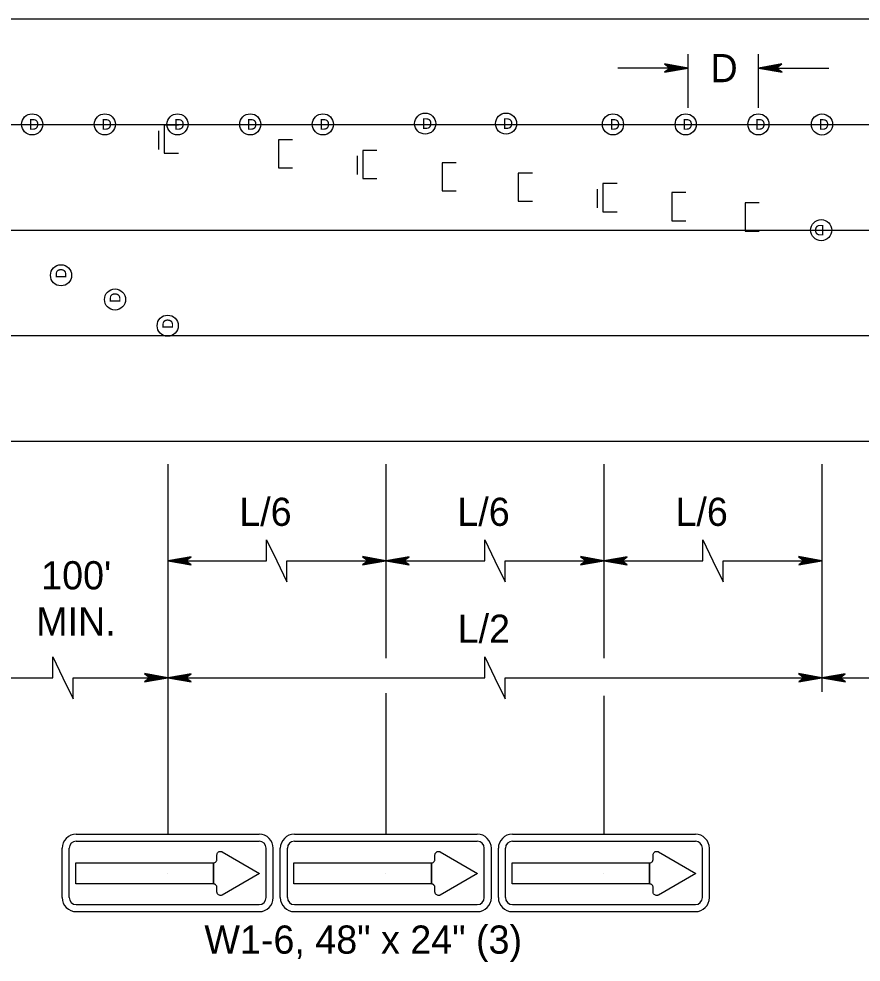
# Model space of a CAD drawing. Extents: x 499945 to 500993, y 499985 to 500645.
# Drawn here: x 500486 to 500605.7, y 500314.6 to 500448.6 of the extents above; entities that cross this region are included whole.
import ezdxf

# ---------------------------------------------------------------- set-up
doc = ezdxf.new("R2010")
doc.units = 0
for name, color, linetype in [('1', 7, 'Continuous'), ('24', 7, 'Continuous'), ('56', 7, 'Continuous'), ('60', 7, 'Continuous')]:
    doc.layers.add(name, color=color, linetype=linetype)

msp = doc.modelspace()

# ---------------------------------------------------------------- linework, layer by layer
at = {"layer": '1'}
for p, q in [((500066.59, 500448.55), (500915.54, 500448.55)), ((500581.06, 500435.91), (500581.06, 500443.56)), ((500591.06, 500435.91), (500591.06, 500443.56)), ((500581.06, 500441.56), (500571.07, 500441.56)), ((500591.06, 500441.56), (500601.05, 500441.56)), ((500066.59, 500433.56), (500915.54, 500433.56)), ((500066.59, 500418.57), (500915.54, 500418.57)), ((500066.59, 500403.58), (500915.54, 500403.58)), ((500066.59, 500388.6), (500915.54, 500388.6)), ((500507.16, 500385.34), (500507.16, 500332.78)), ((500538.14, 500385.34), (500538.14, 500357.78)), ((500569.11, 500385.34), (500569.11, 500357.78)), ((500600.09, 500385.34), (500600.09, 500352.99)), ((500521.21, 500371.6), (500521.21, 500374.6)), ((500521.21, 500374.6), (500522.65, 500371.6)), ((500552.18, 500371.6), (500552.18, 500374.6)), ((500552.18, 500374.6), (500553.63, 500371.6)), ((500583.16, 500371.6), (500583.16, 500374.6)), ((500583.16, 500374.6), (500584.6, 500371.6)), ((500507.16, 500371.6), (500521.21, 500371.6)), ((500522.65, 500371.6), (500524.09, 500368.6)), ((500524.09, 500368.6), (500524.09, 500371.6)), ((500524.09, 500371.6), (500538.14, 500371.6)), ((500538.14, 500371.6), (500552.18, 500371.6)), ((500553.63, 500371.6), (500555.07, 500368.6)), ((500555.07, 500371.6), (500569.11, 500371.6)), ((500555.07, 500368.6), (500555.07, 500371.6)), ((500569.11, 500371.6), (500583.16, 500371.6)), ((500584.6, 500371.6), (500586.04, 500368.6)), ((500586.04, 500371.6), (500600.09, 500371.6)), ((500586.04, 500368.6), (500586.04, 500371.6)), ((500490.83, 500354.99), (500490.83, 500357.99)), ((500490.83, 500357.99), (500492.27, 500354.99)), ((500552.18, 500354.99), (500552.18, 500357.99)), ((500552.18, 500357.99), (500553.63, 500354.99)), ((500477.38, 500354.99), (500490.83, 500354.99)), ((500492.27, 500354.99), (500493.71, 500351.99)), ((500493.71, 500351.99), (500493.71, 500354.99)), ((500493.71, 500354.99), (500507.16, 500354.99)), ((500507.16, 500354.99), (500552.18, 500354.99)), ((500553.63, 500354.99), (500555.07, 500351.99)), ((500555.07, 500354.99), (500600.09, 500354.99)), ((500555.07, 500351.99), (500555.07, 500354.99)), ((500600.09, 500354.99), (500646.16, 500354.99)), ((500538.14, 500352.81), (500538.14, 500332.78)), ((500569.11, 500352.43), (500569.11, 500332.78))]:
    msp.add_line(p, q, dxfattribs=at)
at = {"layer": '24'}
for points in [[(500581.06, 500441.56), (500577.71, 500442.16), (500578.51, 500441.56), (500577.73, 500440.98), (500581.06, 500441.56), (500580.84, 500441.56), (500577.81, 500442.11), (500578.58, 500441.56), (500577.87, 500441.03), (500580.72, 500441.55), (500580.61, 500441.56), (500578.01, 500442.03), (500578.59, 500441.56), (500577.99, 500441.1), (500580.56, 500441.56), (500580.45, 500441.55), (500578.17, 500441.96), (500578.62, 500441.56), (500578.17, 500441.16), (500580.12, 500441.55), (500579.93, 500441.55), (500578.34, 500441.87), (500578.65, 500441.57), (500578.32, 500441.24), (500579.9, 500441.56), (500579.72, 500441.57), (500578.53, 500441.78), (500578.76, 500441.55), (500578.51, 500441.32), (500579.56, 500441.56), (500579.39, 500441.58), (500578.67, 500441.72), (500578.79, 500441.56), (500578.59, 500441.38), (500579.3, 500441.56), (500578.83, 500441.68), (500578.9, 500441.55), (500578.69, 500441.42), (500579.18, 500441.55), (500578.88, 500441.62), (500579, 500441.52), (500578.86, 500441.46), (500579, 500441.56), (500578.93, 500441.57)], [(500591.06, 500441.56), (500594.41, 500440.97), (500593.6, 500441.56), (500594.39, 500442.15), (500591.06, 500441.56), (500591.28, 500441.57), (500594.31, 500441.02), (500593.54, 500441.57), (500594.25, 500442.1), (500591.4, 500441.58), (500591.51, 500441.56), (500594.11, 500441.1), (500593.52, 500441.57), (500594.12, 500442.03), (500591.56, 500441.56), (500591.67, 500441.58), (500593.94, 500441.17), (500593.5, 500441.56), (500593.95, 500441.97), (500592, 500441.58), (500592.18, 500441.58), (500593.77, 500441.25), (500593.47, 500441.55), (500593.8, 500441.89), (500592.22, 500441.56), (500592.4, 500441.55), (500593.59, 500441.35), (500593.36, 500441.58), (500593.61, 500441.81), (500592.56, 500441.56), (500592.73, 500441.55), (500593.45, 500441.41), (500593.33, 500441.57), (500593.53, 500441.75), (500592.82, 500441.56), (500593.29, 500441.45), (500593.22, 500441.58), (500593.42, 500441.71), (500592.94, 500441.58), (500593.24, 500441.5), (500593.11, 500441.6), (500593.26, 500441.67), (500593.11, 500441.57), (500593.19, 500441.55)], [(500507.16, 500371.6), (500510.48, 500371.01), (500509.69, 500371.6), (500510.47, 500372.18), (500507.16, 500371.6), (500507.38, 500371.6), (500510.39, 500371.05), (500509.63, 500371.61), (500510.33, 500372.13), (500507.5, 500371.61), (500507.61, 500371.6), (500510.19, 500371.14), (500509.61, 500371.61), (500510.21, 500372.06), (500507.66, 500371.6), (500507.77, 500371.61), (500510.03, 500371.21), (500509.59, 500371.6), (500510.04, 500372), (500508.09, 500371.62), (500508.28, 500371.62), (500509.86, 500371.29), (500509.55, 500371.59), (500509.88, 500371.92), (500508.31, 500371.6), (500508.49, 500371.59), (500509.68, 500371.39), (500509.45, 500371.62), (500509.7, 500371.84), (500508.66, 500371.6), (500508.82, 500371.58), (500509.54, 500371.45), (500509.42, 500371.61), (500509.61, 500371.78), (500508.91, 500371.6), (500509.37, 500371.49), (500509.31, 500371.62), (500509.51, 500371.74), (500509.03, 500371.62), (500509.33, 500371.54), (500509.2, 500371.64), (500509.35, 500371.7), (500509.2, 500371.61), (500509.28, 500371.59)], [(500538.14, 500371.6), (500534.81, 500372.19), (500535.61, 500371.6), (500534.83, 500371.02), (500538.14, 500371.6), (500537.92, 500371.59), (500534.91, 500372.14), (500535.67, 500371.59), (500534.97, 500371.07), (500537.8, 500371.58), (500537.69, 500371.6), (500535.11, 500372.06), (500535.69, 500371.59), (500535.09, 500371.14), (500537.64, 500371.6), (500537.53, 500371.58), (500535.27, 500371.99), (500535.71, 500371.6), (500535.26, 500371.19), (500537.2, 500371.58), (500537.02, 500371.58), (500535.44, 500371.9), (500535.75, 500371.61), (500535.42, 500371.28), (500536.98, 500371.6), (500536.81, 500371.61), (500535.62, 500371.81), (500535.85, 500371.58), (500535.6, 500371.35), (500536.64, 500371.6), (500536.48, 500371.62), (500535.76, 500371.75), (500535.88, 500371.59), (500535.69, 500371.41), (500536.39, 500371.6), (500535.92, 500371.71), (500535.99, 500371.58), (500535.79, 500371.45), (500536.27, 500371.58), (500535.97, 500371.66), (500536.09, 500371.56), (500535.95, 500371.5), (500536.09, 500371.59), (500536.02, 500371.61)], [(500538.14, 500371.6), (500541.46, 500371.01), (500540.67, 500371.6), (500541.44, 500372.18), (500538.14, 500371.6), (500538.36, 500371.6), (500541.37, 500371.05), (500540.61, 500371.61), (500541.31, 500372.13), (500538.48, 500371.61), (500538.59, 500371.6), (500541.17, 500371.14), (500540.59, 500371.61), (500541.18, 500372.06), (500538.64, 500371.6), (500538.75, 500371.61), (500541, 500371.21), (500540.56, 500371.6), (500541.01, 500372), (500539.07, 500371.62), (500539.26, 500371.62), (500540.84, 500371.29), (500540.53, 500371.59), (500540.86, 500371.92), (500539.29, 500371.6), (500539.47, 500371.59), (500540.66, 500371.39), (500540.43, 500371.62), (500540.67, 500371.84), (500539.63, 500371.6), (500539.8, 500371.58), (500540.51, 500371.45), (500540.39, 500371.61), (500540.59, 500371.78), (500539.89, 500371.6), (500540.35, 500371.49), (500540.28, 500371.62), (500540.49, 500371.74), (500540, 500371.62), (500540.31, 500371.54), (500540.18, 500371.64), (500540.33, 500371.7), (500540.18, 500371.61), (500540.26, 500371.59)], [(500569.11, 500371.6), (500565.79, 500372.19), (500566.58, 500371.6), (500565.81, 500371.02), (500569.11, 500371.6), (500568.89, 500371.59), (500565.88, 500372.14), (500566.65, 500371.59), (500565.94, 500371.07), (500568.77, 500371.58), (500568.66, 500371.6), (500566.08, 500372.06), (500566.66, 500371.59), (500566.07, 500371.14), (500568.61, 500371.6), (500568.5, 500371.58), (500566.25, 500371.99), (500566.69, 500371.6), (500566.24, 500371.19), (500568.18, 500371.58), (500567.99, 500371.58), (500566.42, 500371.9), (500566.72, 500371.61), (500566.39, 500371.28), (500567.96, 500371.6), (500567.78, 500371.61), (500566.6, 500371.81), (500566.82, 500371.58), (500566.58, 500371.35), (500567.62, 500371.6), (500567.45, 500371.62), (500566.74, 500371.75), (500566.86, 500371.59), (500566.66, 500371.41), (500567.37, 500371.6), (500566.9, 500371.71), (500566.97, 500371.58), (500566.76, 500371.45), (500567.25, 500371.58), (500566.94, 500371.66), (500567.07, 500371.56), (500566.92, 500371.5), (500567.07, 500371.59), (500566.99, 500371.61)], [(500569.11, 500371.6), (500572.44, 500371.01), (500571.64, 500371.6), (500572.42, 500372.18), (500569.11, 500371.6), (500569.33, 500371.6), (500572.34, 500371.05), (500571.58, 500371.61), (500572.29, 500372.13), (500569.45, 500371.61), (500569.56, 500371.6), (500572.14, 500371.14), (500571.56, 500371.61), (500572.16, 500372.06), (500569.62, 500371.6), (500569.73, 500371.61), (500571.98, 500371.21), (500571.54, 500371.6), (500571.99, 500372), (500570.05, 500371.62), (500570.23, 500371.62), (500571.81, 500371.29), (500571.51, 500371.59), (500571.84, 500371.92), (500570.27, 500371.6), (500570.44, 500371.59), (500571.63, 500371.39), (500571.4, 500371.62), (500571.65, 500371.84), (500570.61, 500371.6), (500570.78, 500371.58), (500571.49, 500371.45), (500571.37, 500371.61), (500571.56, 500371.78), (500570.86, 500371.6), (500571.33, 500371.49), (500571.26, 500371.62), (500571.46, 500371.74), (500570.98, 500371.62), (500571.28, 500371.54), (500571.16, 500371.64), (500571.3, 500371.7), (500571.16, 500371.61), (500571.23, 500371.59)], [(500600.09, 500371.6), (500596.77, 500372.19), (500597.56, 500371.6), (500596.78, 500371.02), (500600.09, 500371.6), (500599.87, 500371.59), (500596.86, 500372.14), (500597.62, 500371.59), (500596.92, 500371.07), (500599.75, 500371.58), (500599.64, 500371.6), (500597.06, 500372.06), (500597.64, 500371.59), (500597.04, 500371.14), (500599.59, 500371.6), (500599.48, 500371.58), (500597.22, 500371.99), (500597.66, 500371.6), (500597.22, 500371.19), (500599.16, 500371.58), (500598.97, 500371.58), (500597.39, 500371.9), (500597.7, 500371.61), (500597.37, 500371.28), (500598.94, 500371.6), (500598.76, 500371.61), (500597.57, 500371.81), (500597.8, 500371.58), (500597.55, 500371.35), (500598.6, 500371.6), (500598.43, 500371.62), (500597.72, 500371.75), (500597.83, 500371.59), (500597.64, 500371.41), (500598.34, 500371.6), (500597.88, 500371.71), (500597.94, 500371.58), (500597.74, 500371.45), (500598.23, 500371.58), (500597.92, 500371.66), (500598.05, 500371.56), (500597.9, 500371.5), (500598.05, 500371.59), (500597.97, 500371.61)], [(500507.16, 500354.99), (500503.84, 500355.58), (500504.63, 500354.99), (500503.85, 500354.41), (500507.16, 500354.99), (500506.94, 500354.99), (500503.93, 500355.54), (500504.69, 500354.98), (500503.99, 500354.46), (500506.82, 500354.98), (500506.71, 500354.99), (500504.13, 500355.45), (500504.71, 500354.98), (500504.12, 500354.53), (500506.66, 500354.99), (500506.55, 500354.98), (500504.3, 500355.38), (500504.73, 500354.99), (500504.29, 500354.59), (500506.23, 500354.97), (500506.04, 500354.97), (500504.46, 500355.3), (500504.77, 500355), (500504.44, 500354.67), (500506.01, 500354.99), (500505.83, 500355), (500504.64, 500355.2), (500504.87, 500354.97), (500504.62, 500354.75), (500505.67, 500354.99), (500505.5, 500355.01), (500504.79, 500355.14), (500504.9, 500354.98), (500504.71, 500354.81), (500505.41, 500354.99), (500504.95, 500355.1), (500505.01, 500354.97), (500504.81, 500354.85), (500505.3, 500354.97), (500504.99, 500355.05), (500505.12, 500354.95), (500504.97, 500354.89), (500505.12, 500354.98), (500505.04, 500355)], [(500507.16, 500354.99), (500510.48, 500354.4), (500509.69, 500354.99), (500510.47, 500355.57), (500507.16, 500354.99), (500507.38, 500355), (500510.39, 500354.45), (500509.63, 500355), (500510.33, 500355.52), (500507.5, 500355.01), (500507.61, 500354.99), (500510.19, 500354.53), (500509.61, 500355), (500510.21, 500355.45), (500507.66, 500354.99), (500507.77, 500355.01), (500510.03, 500354.6), (500509.59, 500354.99), (500510.04, 500355.4), (500508.09, 500355.01), (500508.28, 500355.01), (500509.86, 500354.68), (500509.55, 500354.98), (500509.88, 500355.31), (500508.31, 500354.99), (500508.49, 500354.98), (500509.68, 500354.78), (500509.45, 500355.01), (500509.7, 500355.24), (500508.66, 500354.99), (500508.82, 500354.97), (500509.54, 500354.84), (500509.42, 500355), (500509.61, 500355.18), (500508.91, 500354.99), (500509.37, 500354.88), (500509.31, 500355.01), (500509.51, 500355.14), (500509.03, 500355.01), (500509.33, 500354.93), (500509.2, 500355.03), (500509.35, 500355.09), (500509.2, 500355), (500509.28, 500354.98)], [(500600.09, 500354.99), (500596.77, 500355.58), (500597.56, 500354.99), (500596.78, 500354.41), (500600.09, 500354.99), (500599.87, 500354.99), (500596.86, 500355.54), (500597.62, 500354.98), (500596.92, 500354.46), (500599.75, 500354.98), (500599.64, 500354.99), (500597.06, 500355.45), (500597.64, 500354.98), (500597.04, 500354.53), (500599.59, 500354.99), (500599.48, 500354.98), (500597.22, 500355.38), (500597.66, 500354.99), (500597.22, 500354.59), (500599.16, 500354.97), (500598.97, 500354.97), (500597.39, 500355.3), (500597.7, 500355), (500597.37, 500354.67), (500598.94, 500354.99), (500598.76, 500355), (500597.57, 500355.2), (500597.8, 500354.97), (500597.55, 500354.75), (500598.6, 500354.99), (500598.43, 500355.01), (500597.72, 500355.14), (500597.83, 500354.98), (500597.64, 500354.81), (500598.34, 500354.99), (500597.88, 500355.1), (500597.94, 500354.97), (500597.74, 500354.85), (500598.23, 500354.97), (500597.92, 500355.05), (500598.05, 500354.95), (500597.9, 500354.89), (500598.05, 500354.98), (500597.97, 500355)], [(500600.09, 500354.99), (500603.41, 500354.4), (500602.62, 500354.99), (500603.4, 500355.57), (500600.09, 500354.99), (500600.31, 500355), (500603.32, 500354.45), (500602.56, 500355), (500603.26, 500355.52), (500600.43, 500355.01), (500600.54, 500354.99), (500603.12, 500354.53), (500602.54, 500355), (500603.14, 500355.45), (500600.59, 500354.99), (500600.7, 500355.01), (500602.96, 500354.6), (500602.52, 500354.99), (500602.97, 500355.4), (500601.02, 500355.01), (500601.21, 500355.01), (500602.79, 500354.68), (500602.48, 500354.98), (500602.81, 500355.31), (500601.24, 500354.99), (500601.42, 500354.98), (500602.61, 500354.78), (500602.38, 500355.01), (500602.63, 500355.24), (500601.58, 500354.99), (500601.75, 500354.97), (500602.46, 500354.84), (500602.35, 500355), (500602.54, 500355.18), (500601.84, 500354.99), (500602.3, 500354.88), (500602.24, 500355.01), (500602.44, 500355.14), (500601.96, 500355.01), (500602.26, 500354.93), (500602.13, 500355.03), (500602.28, 500355.09), (500602.13, 500355), (500602.21, 500354.98)]]:
    msp.add_lwpolyline(points, dxfattribs=at)
at = {"layer": '56'}
for p, q in [((500505.87, 500432.66), (500505.87, 500430.02)), ((500534.05, 500429.09), (500534.05, 500426.45)), ((500568.18, 500424.37), (500568.18, 500421.72)), ((500494.17, 500332.78), (500520.15, 500332.78)), ((500525.15, 500332.78), (500551.13, 500332.78)), ((500556.12, 500332.78), (500582.1, 500332.78)), ((500494.17, 500331.78), (500520.15, 500331.78)), ((500525.15, 500331.78), (500551.13, 500331.78)), ((500556.12, 500331.78), (500582.1, 500331.78)), ((500492.17, 500323.79), (500492.17, 500330.78)), ((500493.17, 500323.79), (500493.17, 500330.78)), ((500521.15, 500323.79), (500521.15, 500330.78)), ((500522.15, 500323.79), (500522.15, 500330.78)), ((500523.15, 500323.79), (500523.15, 500330.78)), ((500524.15, 500323.79), (500524.15, 500330.78)), ((500552.13, 500323.79), (500552.13, 500330.78)), ((500553.13, 500323.79), (500553.13, 500330.78)), ((500554.13, 500323.79), (500554.13, 500330.78)), ((500555.12, 500323.79), (500555.12, 500330.78)), ((500583.1, 500323.79), (500583.1, 500330.78)), ((500584.1, 500323.79), (500584.1, 500330.78)), ((500494.17, 500322.79), (500520.15, 500322.79)), ((500494.17, 500321.79), (500520.15, 500321.79)), ((500525.15, 500322.79), (500551.13, 500322.79)), ((500525.15, 500321.79), (500551.13, 500321.79)), ((500556.12, 500322.79), (500582.1, 500322.79)), ((500556.12, 500321.79), (500582.1, 500321.79))]:
    msp.add_line(p, q, dxfattribs=at)
for points in [[(500508.67, 500433.45), (500506.67, 500433.45), (500506.67, 500431.46), (500506.67, 500429.46), (500508.67, 500429.46)], [(500524.88, 500431.37), (500522.88, 500431.37), (500522.88, 500429.38), (500522.88, 500427.38), (500524.88, 500427.38)], [(500536.85, 500429.88), (500534.85, 500429.88), (500534.85, 500427.89), (500534.85, 500425.89), (500536.85, 500425.89)], [(500548.14, 500428.12), (500546.14, 500428.12), (500546.14, 500426.12), (500546.14, 500424.12), (500548.14, 500424.12)], [(500558.95, 500426.65), (500556.95, 500426.65), (500556.95, 500424.65), (500556.95, 500422.65), (500558.95, 500422.65)], [(500570.98, 500425.16), (500568.98, 500425.16), (500568.98, 500423.16), (500568.98, 500421.16), (500570.98, 500421.16)], [(500580.76, 500423.89), (500578.76, 500423.89), (500578.76, 500421.89), (500578.76, 500419.89), (500580.76, 500419.89)], [(500591.17, 500422.42), (500589.17, 500422.42), (500589.17, 500420.42), (500589.17, 500418.42), (500591.17, 500418.42)]]:
    msp.add_lwpolyline(points, dxfattribs=at)
for centre in [(500487.9, 500433.57), (500498.23, 500433.57), (500508.55, 500433.57), (500518.88, 500433.57), (500529.2, 500433.57), (500543.73, 500433.68), (500555.22, 500433.68), (500570.4, 500433.57), (500580.73, 500433.57), (500591.06, 500433.57), (500600.09, 500433.56), (500599.98, 500418.55)]:
    msp.add_circle(centre, 1.5, dxfattribs=at)
for centre, radius, start, end in [((500494.17, 500330.78), 2, 90, 180), ((500520.15, 500330.78), 2, 0, 90), ((500525.15, 500330.78), 2, 90, 180), ((500551.13, 500330.78), 2, 0, 90), ((500556.12, 500330.78), 2, 90, 180), ((500582.1, 500330.78), 2, 0, 90), ((500494.17, 500330.78), 0.999, 90, 180), ((500520.15, 500330.78), 0.999, 0, 90), ((500525.15, 500330.78), 0.999, 90, 180), ((500551.13, 500330.78), 0.999, 0, 90), ((500556.12, 500330.78), 0.999, 90, 180), ((500582.1, 500330.78), 0.999, 0, 90), ((500494.17, 500323.79), 2, 180, 270), ((500494.17, 500323.79), 0.999, 180, 270), ((500520.15, 500323.79), 2, 270, 0), ((500520.15, 500323.79), 0.999, 270, 0), ((500525.15, 500323.79), 2, 180, 270), ((500525.15, 500323.79), 0.999, 180, 270), ((500551.13, 500323.79), 2, 270, 0), ((500551.13, 500323.79), 0.999, 270, 0), ((500556.12, 500323.79), 2, 180, 270), ((500556.12, 500323.79), 0.999, 180, 270), ((500582.1, 500323.79), 2, 270, 0), ((500582.1, 500323.79), 0.999, 270, 0)]:
    msp.add_arc(centre, radius, start, end, dxfattribs=at)
for centre in [(500492.01, 500412.14), (500499.68, 500408.7), (500507.16, 500404.98)]:
    msp.add_ellipse(centre, major_axis=(0, 1.5), ratio=0.999998, dxfattribs=at)
at = {"layer": '60'}
for p, q in [((500507.16, 500327.22), (500507.16, 500327.22)), ((500538.14, 500327.22), (500538.14, 500327.22)), ((500569.11, 500327.22), (500569.11, 500327.22))]:
    msp.add_line(p, q, dxfattribs=at)
for points in [[(500520.2, 500327.22), (500514.9, 500324.15), (500514.84, 500324.12), (500514.77, 500324.1), (500514.69, 500324.09), (500514.6, 500324.09), (500514.5, 500324.11), (500514.38, 500324.16), (500514.32, 500324.21), (500514.28, 500324.24), (500514.21, 500324.33), (500514.18, 500324.42), (500514.16, 500324.48), (500514.15, 500324.58), (500514.15, 500325.22), (500514.14, 500325.32), (500514.12, 500325.39), (500514.09, 500325.44), (500514.05, 500325.51), (500514, 500325.57), (500513.95, 500325.62), (500513.9, 500325.65), (500513.83, 500325.68), (500513.75, 500325.71), (500513.65, 500325.72), (500513.65, 500328.72), (500513.78, 500328.73), (500513.87, 500328.77), (500513.93, 500328.8), (500514, 500328.86), (500514.05, 500328.92), (500514.09, 500328.99), (500514.12, 500329.04), (500514.15, 500329.21), (500514.15, 500329.85), (500514.16, 500329.97), (500514.19, 500330.05), (500514.25, 500330.15), (500514.29, 500330.2), (500514.38, 500330.27), (500514.46, 500330.31), (500514.55, 500330.34), (500514.66, 500330.35), (500514.8, 500330.32), (500514.85, 500330.31), (500514.9, 500330.28)], [(500551.18, 500327.22), (500545.87, 500324.15), (500545.82, 500324.12), (500545.75, 500324.1), (500545.66, 500324.09), (500545.58, 500324.09), (500545.48, 500324.11), (500545.36, 500324.16), (500545.3, 500324.21), (500545.26, 500324.24), (500545.19, 500324.33), (500545.15, 500324.42), (500545.14, 500324.48), (500545.12, 500324.58), (500545.12, 500325.22), (500545.11, 500325.32), (500545.09, 500325.39), (500545.07, 500325.44), (500545.03, 500325.51), (500544.98, 500325.57), (500544.92, 500325.62), (500544.88, 500325.65), (500544.81, 500325.68), (500544.73, 500325.71), (500544.62, 500325.72), (500544.62, 500328.72), (500544.76, 500328.73), (500544.85, 500328.77), (500544.91, 500328.8), (500544.97, 500328.86), (500545.02, 500328.92), (500545.07, 500328.99), (500545.09, 500329.04), (500545.12, 500329.21), (500545.12, 500329.85), (500545.14, 500329.97), (500545.17, 500330.05), (500545.22, 500330.15), (500545.27, 500330.2), (500545.36, 500330.27), (500545.43, 500330.31), (500545.53, 500330.34), (500545.63, 500330.35), (500545.78, 500330.32), (500545.82, 500330.31), (500545.87, 500330.28)], [(500582.16, 500327.22), (500576.85, 500324.15), (500576.79, 500324.12), (500576.72, 500324.1), (500576.64, 500324.09), (500576.56, 500324.09), (500576.45, 500324.11), (500576.34, 500324.16), (500576.27, 500324.21), (500576.23, 500324.24), (500576.17, 500324.33), (500576.13, 500324.42), (500576.11, 500324.48), (500576.1, 500324.58), (500576.1, 500325.22), (500576.09, 500325.32), (500576.07, 500325.39), (500576.05, 500325.44), (500576.01, 500325.51), (500575.96, 500325.57), (500575.9, 500325.62), (500575.86, 500325.65), (500575.78, 500325.68), (500575.7, 500325.71), (500575.6, 500325.72), (500575.6, 500328.72), (500575.74, 500328.73), (500575.83, 500328.77), (500575.89, 500328.8), (500575.95, 500328.86), (500576, 500328.92), (500576.05, 500328.99), (500576.07, 500329.04), (500576.1, 500329.21), (500576.1, 500329.85), (500576.12, 500329.97), (500576.14, 500330.05), (500576.2, 500330.15), (500576.25, 500330.2), (500576.34, 500330.27), (500576.41, 500330.31), (500576.51, 500330.34), (500576.61, 500330.35), (500576.76, 500330.32), (500576.8, 500330.31), (500576.85, 500330.28)], [(500513.65, 500325.72), (500494.11, 500325.72), (500494.11, 500328.72), (500513.65, 500328.72)], [(500544.62, 500325.72), (500525.09, 500325.72), (500525.09, 500328.72), (500544.62, 500328.72)], [(500575.6, 500325.72), (500556.06, 500325.72), (500556.06, 500328.72), (500575.6, 500328.72)]]:
    msp.add_lwpolyline(points, close=True, dxfattribs=at)
for centre in [(500487.9, 500433.57), (500498.23, 500433.57), (500508.55, 500433.57), (500518.88, 500433.57), (500529.2, 500433.57), (500543.73, 500433.68), (500555.22, 500433.68), (500570.4, 500433.57), (500580.73, 500433.57), (500591.06, 500433.57), (500600.09, 500433.56), (500599.98, 500418.55)]:
    msp.add_circle(centre, 1.5, dxfattribs=at)
for centre in [(500492.01, 500412.14), (500499.68, 500408.7), (500507.16, 500404.98)]:
    msp.add_ellipse(centre, major_axis=(0, 1.5), ratio=0.999998, dxfattribs=at)

# ---------------------------------------------------------------- texts
at = {"layer": '1'}
for s, p in [('D', (500584.25, 500439.56)), ('L/6', (500517.32, 500376.56)), ('L/6', (500548.3, 500376.56)), ('L/6', (500579.28, 500376.56)), ("100'", (500489.19, 500367.55)), ('MIN.', (500488.48, 500360.99)), ('L/2', (500548.34, 500359.96)), ('W1-6, 48" x 24" (3)', (500512.37, 500315.82))]:
    msp.add_text(s, height=4, dxfattribs=at).set_placement(p)
at = {"layer": '56'}
for p in [(500487.44, 500432.82), (500497.77, 500432.82), (500508.09, 500432.82), (500518.42, 500432.82), (500528.74, 500432.82), (500543.27, 500432.93), (500554.76, 500432.93), (500569.94, 500432.82), (500580.27, 500432.82), (500590.6, 500432.82), (500599.63, 500432.81)]:
    msp.add_text('D', height=1.5, dxfattribs=at).set_placement(p)
for rotation, p in [(180, (500600.44, 500419.3)), (90, (500492.75, 500411.68)), (90, (500500.43, 500408.24)), (90, (500507.91, 500404.52))]:
    msp.add_text('D', height=1.5, rotation=rotation, dxfattribs=at).set_placement(p)

doc.saveas('drawing.dxf')
